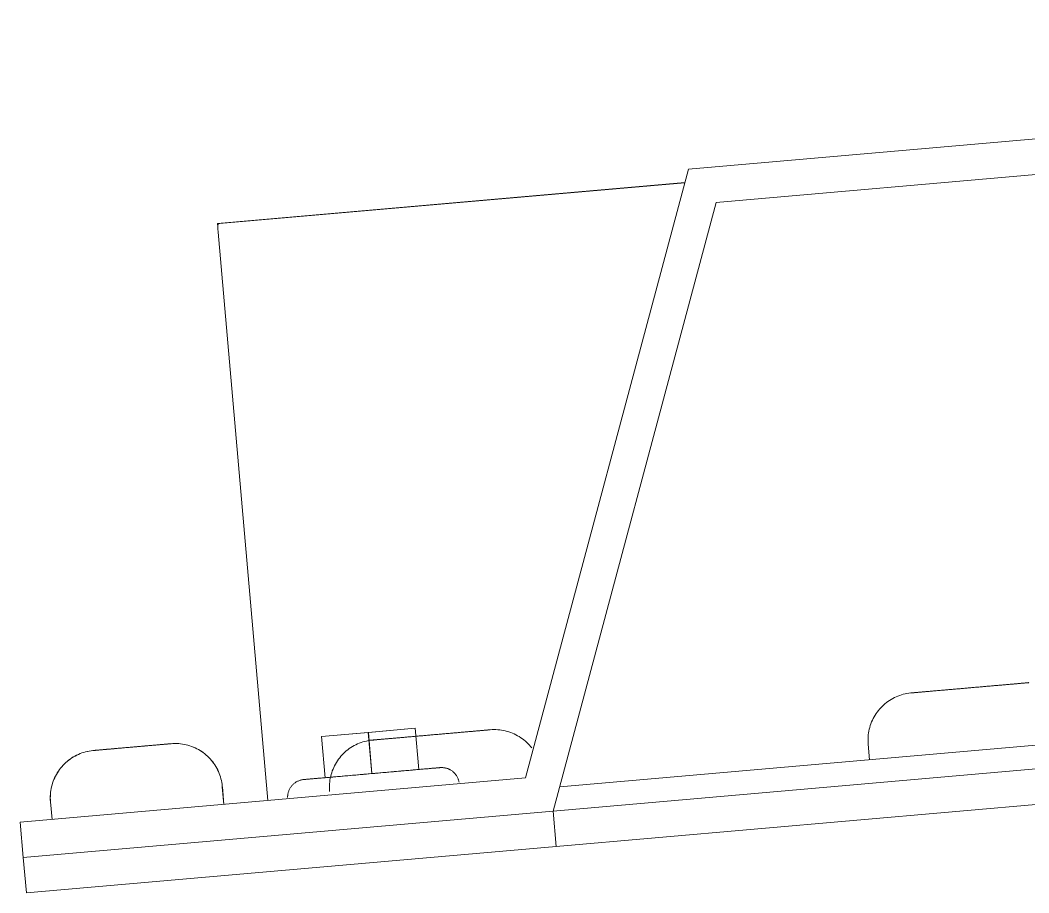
# Model space of a CAD drawing. Header units: millimetres. Extents: x 4237772 to 4686020, y -673 to 29459.
# Drawn here: x 4631073.9 to 4631159.2, y 16848.9 to 16922.7 of the extents above; entities that cross this region are included whole.
import ezdxf

# ---------------------------------------------------------------- set-up
doc = ezdxf.new("R2010")
doc.units = ezdxf.units.MM
doc.layers.add('Q-SPCQ', color=91, linetype='Continuous', lineweight=5)

# ---------------------------------------------------------------- blocks, each defined once
blk = doc.blocks.new('Static Line_Sayfa_Metal Deck_Pan Mount - Up to 15 _ pitch - Max 2 Users-1845874-SECTION - GRID A9-A10')
at = {"layer": 'Q-SPCQ'}
for p, q in [((4548686.035, 16922.671), (4548541.845, 16910.056)), ((4548544.199, 16907.25), (4548684.204, 16919.499)), ((4548541.845, 16910.056), (4548528.05, 16858.57)), ((4548541.545, 16908.934), (4548502.005, 16905.475)), ((4548541.544, 16908.93), (4548502.047, 16905.475)), ((4548541.543, 16908.927), (4548502.088, 16905.475)), ((4548541.542, 16908.923), (4548502.129, 16905.475)), ((4548541.541, 16908.919), (4548502.17, 16905.475)), ((4548530.404, 16855.764), (4548544.199, 16907.25)), ((4548506.276, 16856.665), (4548502.071, 16904.727)), ((4548695.64, 16872.225), (4548530.954, 16857.816)), ((4548705.776, 16871.104), (4548530.407, 16855.761)), ((4548695.814, 16870.232), (4548530.407, 16855.761)), ((4548706.038, 16868.115), (4548530.668, 16852.772)), ((4548514.764, 16862.427), (4548510.8, 16862.08)), ((4548510.8, 16862.08), (4548514.764, 16862.427)), ((4548514.766, 16862.427), (4548510.801, 16862.08)), ((4548510.801, 16862.08), (4548514.765, 16862.427)), ((4548514.767, 16862.427), (4548510.803, 16862.08)), ((4548510.803, 16862.08), (4548514.767, 16862.427)), ((4548514.764, 16862.427), (4548518.728, 16862.773)), ((4548518.728, 16862.773), (4548514.764, 16862.427)), ((4548515.069, 16858.94), (4548514.764, 16862.427)), ((4548514.764, 16862.427), (4548515.069, 16858.94)), ((4548514.765, 16862.427), (4548518.73, 16862.773)), ((4548514.765, 16862.427), (4548515.071, 16858.94)), ((4548518.73, 16862.773), (4548514.766, 16862.427)), ((4548515.071, 16858.94), (4548514.766, 16862.427)), ((4548514.767, 16862.427), (4548518.731, 16862.773)), ((4548518.732, 16862.773), (4548514.767, 16862.427)), ((4548515.072, 16858.94), (4548514.767, 16862.427)), ((4548514.767, 16862.427), (4548515.072, 16858.94)), ((4548518.728, 16862.773), (4548519.033, 16859.287)), ((4548518.728, 16862.773), (4548519.033, 16859.287)), ((4548518.73, 16862.773), (4548519.035, 16859.287)), ((4548518.73, 16862.773), (4548519.035, 16859.287)), ((4548519.037, 16859.287), (4548518.731, 16862.773)), ((4548519.037, 16859.287), (4548518.732, 16862.773)), ((4548510.8, 16862.08), (4548511.105, 16858.593)), ((4548510.8, 16862.08), (4548511.105, 16858.593)), ((4548510.801, 16862.08), (4548511.106, 16858.593)), ((4548510.801, 16862.08), (4548511.106, 16858.593)), ((4548511.108, 16858.593), (4548510.803, 16862.08)), ((4548511.108, 16858.593), (4548510.803, 16862.08)), ((4548557.054, 16861.421), (4548557.169, 16860.11)), ((4548515.069, 16858.94), (4548511.105, 16858.593)), ((4548511.105, 16858.593), (4548515.069, 16858.94)), ((4548515.071, 16858.94), (4548511.106, 16858.593)), ((4548511.106, 16858.593), (4548515.071, 16858.94)), ((4548515.072, 16858.94), (4548511.108, 16858.593)), ((4548511.108, 16858.593), (4548515.072, 16858.94)), ((4548515.069, 16858.94), (4548519.033, 16859.287)), ((4548519.033, 16859.287), (4548515.069, 16858.94)), ((4548515.071, 16858.94), (4548519.035, 16859.287)), ((4548519.035, 16859.287), (4548515.071, 16858.94)), ((4548515.072, 16858.94), (4548519.037, 16859.287)), ((4548519.037, 16859.287), (4548515.072, 16858.94)), ((4548528.05, 16858.57), (4548485.314, 16854.831)), ((4548502.546, 16856.339), (4548502.415, 16857.833)), ((4548502.548, 16856.339), (4548502.417, 16857.833)), ((4548502.549, 16856.339), (4548502.419, 16857.833)), ((4548487.875, 16856.561), (4548488.006, 16855.066)), ((4548487.876, 16856.561), (4548488.007, 16855.066)), ((4548487.878, 16856.561), (4548488.009, 16855.066)), ((4548485.575, 16851.842), (4548530.404, 16855.764)), ((4548485.575, 16851.842), (4548530.404, 16855.764)), ((4548530.404, 16855.764), (4548530.665, 16852.776)), ((4548485.314, 16854.831), (4548485.575, 16851.842)), ((4548530.665, 16852.776), (4548485.836, 16848.854)), ((4548485.575, 16851.842), (4548485.836, 16848.854))]:
    blk.add_line(p, q, dxfattribs=at)
at = {"layer": 'Q-SPCQ', "flags": 128}
for points in [[(4548570.64, 16866.632), (4548570.628, 16866.631), (4548570.609, 16866.629), (4548570.581, 16866.627), (4548570.545, 16866.624), (4548570.502, 16866.62), (4548570.451, 16866.615), (4548570.392, 16866.61), (4548570.326, 16866.604), (4548570.252, 16866.598), (4548570.171, 16866.591), (4548570.082, 16866.583), (4548569.987, 16866.575), (4548569.885, 16866.566), (4548569.776, 16866.556), (4548569.66, 16866.546), (4548569.538, 16866.535), (4548569.41, 16866.524), (4548569.276, 16866.513), (4548569.136, 16866.5), (4548568.99, 16866.488), (4548568.84, 16866.474), (4548568.684, 16866.461), (4548568.523, 16866.447), (4548568.358, 16866.432), (4548568.188, 16866.417), (4548568.015, 16866.402), (4548567.838, 16866.387), (4548567.657, 16866.371), (4548567.473, 16866.355), (4548567.286, 16866.338), (4548567.097, 16866.322), (4548566.905, 16866.305), (4548566.711, 16866.288), (4548566.516, 16866.271), (4548566.319, 16866.254), (4548566.122, 16866.237), (4548565.923, 16866.219), (4548565.724, 16866.202), (4548565.525, 16866.184), (4548565.327, 16866.167), (4548565.129, 16866.15), (4548564.931, 16866.132), (4548564.735, 16866.115), (4548564.541, 16866.098), (4548564.348, 16866.081), (4548564.157, 16866.065), (4548563.969, 16866.048), (4548563.783, 16866.032), (4548563.601, 16866.016), (4548563.422, 16866), (4548563.246, 16865.985), (4548563.074, 16865.97), (4548562.907, 16865.955), (4548562.744, 16865.941), (4548562.585, 16865.927), (4548562.432, 16865.914), (4548562.283, 16865.901), (4548562.14, 16865.888), (4548562.003, 16865.876), (4548561.872, 16865.865), (4548561.746, 16865.854), (4548561.627, 16865.843), (4548561.515, 16865.834), (4548561.409, 16865.824), (4548561.31, 16865.816), (4548561.218, 16865.808), (4548561.133, 16865.8), (4548561.055, 16865.793), (4548560.984, 16865.787), (4548560.922, 16865.782), (4548560.866, 16865.777), (4548560.819, 16865.773), (4548560.779, 16865.769), (4548560.747, 16865.766), (4548560.723, 16865.764), (4548560.706, 16865.763), (4548560.698, 16865.762)], [(4548560.701, 16865.762), (4548560.713, 16865.763), (4548560.733, 16865.765), (4548560.761, 16865.768), (4548560.796, 16865.771), (4548560.84, 16865.774), (4548560.891, 16865.779), (4548560.95, 16865.784), (4548561.016, 16865.79), (4548561.09, 16865.796), (4548561.171, 16865.803), (4548561.259, 16865.811), (4548561.354, 16865.82), (4548561.457, 16865.828), (4548561.566, 16865.838), (4548561.681, 16865.848), (4548561.803, 16865.859), (4548561.931, 16865.87), (4548562.066, 16865.882), (4548562.206, 16865.894), (4548562.351, 16865.907), (4548562.502, 16865.92), (4548562.658, 16865.934), (4548562.818, 16865.948), (4548562.983, 16865.962), (4548563.153, 16865.977), (4548563.326, 16865.992), (4548563.504, 16866.008), (4548563.685, 16866.023), (4548563.868, 16866.039), (4548564.055, 16866.056), (4548564.245, 16866.072), (4548564.436, 16866.089), (4548564.63, 16866.106), (4548564.825, 16866.123), (4548565.022, 16866.14), (4548565.22, 16866.158), (4548565.418, 16866.175), (4548565.617, 16866.192), (4548565.816, 16866.21), (4548566.015, 16866.227), (4548566.213, 16866.245), (4548566.41, 16866.262), (4548566.606, 16866.279), (4548566.801, 16866.296), (4548566.994, 16866.313), (4548567.184, 16866.33), (4548567.372, 16866.346), (4548567.558, 16866.362), (4548567.74, 16866.378), (4548567.92, 16866.394), (4548568.095, 16866.409), (4548568.267, 16866.424), (4548568.435, 16866.439), (4548568.598, 16866.453), (4548568.756, 16866.467), (4548568.91, 16866.481), (4548569.058, 16866.493), (4548569.201, 16866.506), (4548569.338, 16866.518), (4548569.47, 16866.529), (4548569.595, 16866.54), (4548569.714, 16866.551), (4548569.827, 16866.561), (4548569.933, 16866.57), (4548570.032, 16866.579), (4548570.124, 16866.587), (4548570.209, 16866.594), (4548570.287, 16866.601), (4548570.357, 16866.607), (4548570.42, 16866.613), (4548570.475, 16866.617), (4548570.523, 16866.622), (4548570.563, 16866.625), (4548570.595, 16866.628), (4548570.619, 16866.63), (4548570.635, 16866.631), (4548570.643, 16866.632)], [(4548557.054, 16861.421), (4548557.043, 16861.581), (4548557.039, 16861.741), (4548557.041, 16861.901), (4548557.05, 16862.061), (4548557.064, 16862.221), (4548557.086, 16862.38), (4548557.113, 16862.537), (4548557.147, 16862.694), (4548557.187, 16862.849), (4548557.233, 16863.003), (4548557.286, 16863.154), (4548557.344, 16863.304), (4548557.408, 16863.45), (4548557.478, 16863.595), (4548557.554, 16863.736), (4548557.636, 16863.874), (4548557.723, 16864.009), (4548557.815, 16864.14), (4548557.912, 16864.267), (4548558.014, 16864.39), (4548558.122, 16864.509), (4548558.234, 16864.624), (4548558.35, 16864.734), (4548558.471, 16864.84), (4548558.595, 16864.94), (4548558.724, 16865.036), (4548558.857, 16865.126), (4548558.993, 16865.211), (4548559.132, 16865.29), (4548559.274, 16865.364), (4548559.419, 16865.432), (4548559.567, 16865.494), (4548559.717, 16865.55), (4548559.869, 16865.601), (4548560.024, 16865.645), (4548560.179, 16865.682), (4548560.336, 16865.714), (4548560.495, 16865.739), (4548560.654, 16865.758), (4548560.697, 16865.762)], [(4548525.075, 16862.645), (4548525.063, 16862.644), (4548525.043, 16862.643), (4548525.016, 16862.64), (4548524.98, 16862.637), (4548524.936, 16862.633), (4548524.885, 16862.629), (4548524.827, 16862.624), (4548524.76, 16862.618), (4548524.686, 16862.611), (4548524.605, 16862.604), (4548524.517, 16862.597), (4548524.422, 16862.588), (4548524.319, 16862.579), (4548524.21, 16862.57), (4548524.095, 16862.56), (4548523.973, 16862.549), (4548523.845, 16862.538), (4548523.71, 16862.526), (4548523.571, 16862.514), (4548523.425, 16862.501), (4548523.274, 16862.488), (4548523.118, 16862.474), (4548522.958, 16862.46), (4548522.793, 16862.446), (4548522.623, 16862.431), (4548522.45, 16862.416), (4548522.272, 16862.4), (4548522.092, 16862.384), (4548521.908, 16862.368), (4548521.721, 16862.352), (4548521.531, 16862.335), (4548521.34, 16862.319), (4548521.146, 16862.302), (4548520.951, 16862.285), (4548520.754, 16862.267), (4548520.556, 16862.25), (4548520.358, 16862.233), (4548520.159, 16862.215), (4548519.96, 16862.198), (4548519.761, 16862.181), (4548519.563, 16862.163), (4548519.366, 16862.146), (4548519.17, 16862.129), (4548518.975, 16862.112), (4548518.783, 16862.095), (4548518.592, 16862.078), (4548518.404, 16862.062), (4548518.218, 16862.046), (4548518.036, 16862.03), (4548517.856, 16862.014), (4548517.681, 16861.999), (4548517.509, 16861.984), (4548517.341, 16861.969), (4548517.178, 16861.955), (4548517.02, 16861.941), (4548516.866, 16861.927), (4548516.718, 16861.914), (4548516.575, 16861.902), (4548516.438, 16861.89), (4548516.306, 16861.878), (4548516.181, 16861.867), (4548516.062, 16861.857), (4548515.949, 16861.847), (4548515.843, 16861.838), (4548515.744, 16861.829), (4548515.652, 16861.821), (4548515.567, 16861.814), (4548515.489, 16861.807), (4548515.419, 16861.801), (4548515.356, 16861.795), (4548515.301, 16861.79), (4548515.253, 16861.786), (4548515.213, 16861.783), (4548515.181, 16861.78), (4548515.157, 16861.778), (4548515.141, 16861.776), (4548515.133, 16861.776)], [(4548515.136, 16861.776), (4548515.148, 16861.777), (4548515.167, 16861.779), (4548515.195, 16861.781), (4548515.231, 16861.784), (4548515.274, 16861.788), (4548515.325, 16861.792), (4548515.384, 16861.798), (4548515.451, 16861.803), (4548515.524, 16861.81), (4548515.605, 16861.817), (4548515.694, 16861.825), (4548515.789, 16861.833), (4548515.891, 16861.842), (4548516, 16861.852), (4548516.116, 16861.862), (4548516.238, 16861.872), (4548516.366, 16861.884), (4548516.5, 16861.895), (4548516.64, 16861.908), (4548516.786, 16861.92), (4548516.936, 16861.933), (4548517.092, 16861.947), (4548517.253, 16861.961), (4548517.418, 16861.976), (4548517.588, 16861.99), (4548517.761, 16862.006), (4548517.938, 16862.021), (4548518.119, 16862.037), (4548518.303, 16862.053), (4548518.49, 16862.069), (4548518.679, 16862.086), (4548518.871, 16862.103), (4548519.065, 16862.12), (4548519.26, 16862.137), (4548519.457, 16862.154), (4548519.654, 16862.171), (4548519.853, 16862.189), (4548520.052, 16862.206), (4548520.251, 16862.223), (4548520.449, 16862.241), (4548520.647, 16862.258), (4548520.845, 16862.275), (4548521.041, 16862.293), (4548521.235, 16862.31), (4548521.428, 16862.326), (4548521.619, 16862.343), (4548521.807, 16862.36), (4548521.993, 16862.376), (4548522.175, 16862.392), (4548522.354, 16862.407), (4548522.53, 16862.423), (4548522.702, 16862.438), (4548522.869, 16862.452), (4548523.032, 16862.467), (4548523.191, 16862.481), (4548523.344, 16862.494), (4548523.493, 16862.507), (4548523.636, 16862.52), (4548523.773, 16862.532), (4548523.904, 16862.543), (4548524.03, 16862.554), (4548524.149, 16862.564), (4548524.261, 16862.574), (4548524.367, 16862.584), (4548524.466, 16862.592), (4548524.559, 16862.6), (4548524.644, 16862.608), (4548524.721, 16862.615), (4548524.792, 16862.621), (4548524.855, 16862.626), (4548524.91, 16862.631), (4548524.957, 16862.635), (4548524.997, 16862.639), (4548525.029, 16862.641), (4548525.053, 16862.644), (4548525.07, 16862.645), (4548525.078, 16862.646)], [(4548525.079, 16862.646), (4548525.239, 16862.657), (4548525.399, 16862.661), (4548525.559, 16862.659), (4548525.72, 16862.65), (4548525.879, 16862.636), (4548526.038, 16862.614), (4548526.196, 16862.587), (4548526.353, 16862.553), (4548526.508, 16862.513), (4548526.661, 16862.467), (4548526.813, 16862.414), (4548526.962, 16862.356), (4548527.109, 16862.292), (4548527.253, 16862.222), (4548527.394, 16862.146), (4548527.532, 16862.064), (4548527.667, 16861.977), (4548527.798, 16861.885), (4548527.925, 16861.788), (4548528.049, 16861.686), (4548528.168, 16861.578), (4548528.283, 16861.466), (4548528.393, 16861.35), (4548528.498, 16861.229), (4548528.599, 16861.105)], [(4548498.079, 16861.469), (4548498.071, 16861.468), (4548498.058, 16861.467), (4548498.04, 16861.465), (4548498.016, 16861.463), (4548497.988, 16861.461), (4548497.954, 16861.458), (4548497.915, 16861.454), (4548497.871, 16861.451), (4548497.823, 16861.446), (4548497.769, 16861.442), (4548497.711, 16861.437), (4548497.648, 16861.431), (4548497.58, 16861.425), (4548497.508, 16861.419), (4548497.432, 16861.412), (4548497.351, 16861.405), (4548497.266, 16861.398), (4548497.178, 16861.39), (4548497.085, 16861.382), (4548496.989, 16861.373), (4548496.89, 16861.365), (4548496.787, 16861.356), (4548496.681, 16861.346), (4548496.572, 16861.337), (4548496.46, 16861.327), (4548496.345, 16861.317), (4548496.228, 16861.307), (4548496.108, 16861.296), (4548495.987, 16861.286), (4548495.864, 16861.275), (4548495.738, 16861.264), (4548495.612, 16861.253), (4548495.484, 16861.242), (4548495.355, 16861.23), (4548495.225, 16861.219), (4548495.094, 16861.208), (4548494.963, 16861.196), (4548494.832, 16861.185), (4548494.796, 16861.182)], [(4548494.796, 16861.182), (4548494.928, 16861.193), (4548495.059, 16861.205), (4548495.19, 16861.216), (4548495.32, 16861.227), (4548495.449, 16861.239), (4548495.577, 16861.25), (4548495.704, 16861.261), (4548495.83, 16861.272), (4548495.954, 16861.283), (4548496.076, 16861.294), (4548496.196, 16861.304), (4548496.314, 16861.314), (4548496.429, 16861.324), (4548496.542, 16861.334), (4548496.652, 16861.344), (4548496.759, 16861.353), (4548496.862, 16861.362), (4548496.963, 16861.371), (4548497.06, 16861.38), (4548497.153, 16861.388), (4548497.243, 16861.396), (4548497.329, 16861.403), (4548497.41, 16861.41), (4548497.488, 16861.417), (4548497.561, 16861.423), (4548497.63, 16861.429), (4548497.694, 16861.435), (4548497.754, 16861.44), (4548497.809, 16861.445), (4548497.859, 16861.45), (4548497.904, 16861.453), (4548497.944, 16861.457), (4548497.979, 16861.46), (4548498.009, 16861.463), (4548498.034, 16861.465), (4548498.054, 16861.467), (4548498.068, 16861.468), (4548498.078, 16861.469)], [(4548498.081, 16861.469), (4548498.073, 16861.468), (4548498.06, 16861.467), (4548498.042, 16861.465), (4548498.018, 16861.463), (4548497.989, 16861.461), (4548497.956, 16861.458), (4548497.917, 16861.454), (4548497.873, 16861.451), (4548497.824, 16861.446), (4548497.771, 16861.442), (4548497.712, 16861.437), (4548497.649, 16861.431), (4548497.582, 16861.425), (4548497.51, 16861.419), (4548497.433, 16861.412), (4548497.353, 16861.405), (4548497.268, 16861.398), (4548497.179, 16861.39), (4548497.087, 16861.382), (4548496.991, 16861.373), (4548496.891, 16861.365), (4548496.788, 16861.356), (4548496.682, 16861.346), (4548496.573, 16861.337), (4548496.461, 16861.327), (4548496.347, 16861.317), (4548496.229, 16861.307), (4548496.11, 16861.296), (4548495.989, 16861.286), (4548495.865, 16861.275), (4548495.74, 16861.264), (4548495.613, 16861.253), (4548495.486, 16861.242), (4548495.356, 16861.23), (4548495.227, 16861.219), (4548495.096, 16861.208), (4548494.965, 16861.196), (4548494.834, 16861.185), (4548494.798, 16861.182)], [(4548494.798, 16861.182), (4548494.929, 16861.193), (4548495.061, 16861.205), (4548495.191, 16861.216), (4548495.322, 16861.227), (4548495.451, 16861.239), (4548495.579, 16861.25), (4548495.706, 16861.261), (4548495.832, 16861.272), (4548495.955, 16861.283), (4548496.077, 16861.294), (4548496.197, 16861.304), (4548496.315, 16861.314), (4548496.431, 16861.324), (4548496.543, 16861.334), (4548496.653, 16861.344), (4548496.76, 16861.353), (4548496.864, 16861.362), (4548496.964, 16861.371), (4548497.061, 16861.38), (4548497.155, 16861.388), (4548497.245, 16861.396), (4548497.33, 16861.403), (4548497.412, 16861.41), (4548497.489, 16861.417), (4548497.563, 16861.423), (4548497.631, 16861.429), (4548497.696, 16861.435), (4548497.755, 16861.44), (4548497.81, 16861.445), (4548497.86, 16861.45), (4548497.905, 16861.453), (4548497.946, 16861.457), (4548497.981, 16861.46), (4548498.011, 16861.463), (4548498.036, 16861.465), (4548498.055, 16861.467), (4548498.07, 16861.468), (4548498.079, 16861.469)], [(4548498.083, 16861.469), (4548498.075, 16861.468), (4548498.062, 16861.467), (4548498.043, 16861.465), (4548498.02, 16861.463), (4548497.991, 16861.461), (4548497.957, 16861.458), (4548497.918, 16861.454), (4548497.875, 16861.451), (4548497.826, 16861.446), (4548497.772, 16861.442), (4548497.714, 16861.437), (4548497.651, 16861.431), (4548497.583, 16861.425), (4548497.511, 16861.419), (4548497.435, 16861.412), (4548497.354, 16861.405), (4548497.27, 16861.398), (4548497.181, 16861.39), (4548497.089, 16861.382), (4548496.993, 16861.373), (4548496.893, 16861.365), (4548496.79, 16861.356), (4548496.684, 16861.346), (4548496.575, 16861.337), (4548496.463, 16861.327), (4548496.348, 16861.317), (4548496.231, 16861.307), (4548496.112, 16861.296), (4548495.99, 16861.286), (4548495.867, 16861.275), (4548495.742, 16861.264), (4548495.615, 16861.253), (4548495.487, 16861.242), (4548495.358, 16861.23), (4548495.228, 16861.219), (4548495.098, 16861.208), (4548494.967, 16861.196), (4548494.835, 16861.185), (4548494.8, 16861.182)], [(4548494.8, 16861.182), (4548494.931, 16861.193), (4548495.062, 16861.205), (4548495.193, 16861.216), (4548495.323, 16861.227), (4548495.452, 16861.239), (4548495.581, 16861.25), (4548495.708, 16861.261), (4548495.833, 16861.272), (4548495.957, 16861.283), (4548496.079, 16861.294), (4548496.199, 16861.304), (4548496.317, 16861.314), (4548496.432, 16861.324), (4548496.545, 16861.334), (4548496.655, 16861.344), (4548496.762, 16861.353), (4548496.866, 16861.362), (4548496.966, 16861.371), (4548497.063, 16861.38), (4548497.157, 16861.388), (4548497.246, 16861.396), (4548497.332, 16861.403), (4548497.414, 16861.41), (4548497.491, 16861.417), (4548497.564, 16861.423), (4548497.633, 16861.429), (4548497.697, 16861.435), (4548497.757, 16861.44), (4548497.812, 16861.445), (4548497.862, 16861.45), (4548497.907, 16861.453), (4548497.947, 16861.457), (4548497.982, 16861.46), (4548498.012, 16861.463), (4548498.037, 16861.465), (4548498.057, 16861.467), (4548498.072, 16861.468), (4548498.081, 16861.469)], [(4548498.082, 16861.469), (4548498.242, 16861.48), (4548498.401, 16861.484), (4548498.561, 16861.482), (4548498.721, 16861.474), (4548498.88, 16861.459), (4548499.039, 16861.438), (4548499.197, 16861.41), (4548499.353, 16861.376), (4548499.508, 16861.336), (4548499.661, 16861.29), (4548499.812, 16861.238), (4548499.961, 16861.18), (4548500.108, 16861.116), (4548500.252, 16861.046), (4548500.393, 16860.97), (4548500.531, 16860.889), (4548500.665, 16860.802), (4548500.796, 16860.71), (4548500.923, 16860.613), (4548501.046, 16860.511), (4548501.165, 16860.404), (4548501.28, 16860.292), (4548501.39, 16860.176), (4548501.495, 16860.055), (4548501.595, 16859.931), (4548501.691, 16859.802), (4548501.781, 16859.67), (4548501.865, 16859.534), (4548501.945, 16859.395), (4548502.018, 16859.253), (4548502.086, 16859.108), (4548502.148, 16858.961), (4548502.204, 16858.811), (4548502.254, 16858.659), (4548502.298, 16858.505), (4548502.336, 16858.35), (4548502.367, 16858.193), (4548502.392, 16858.035), (4548502.411, 16857.876), (4548502.415, 16857.833)], [(4548498.084, 16861.469), (4548498.243, 16861.48), (4548498.403, 16861.484), (4548498.563, 16861.482), (4548498.723, 16861.474), (4548498.882, 16861.459), (4548499.041, 16861.438), (4548499.198, 16861.41), (4548499.355, 16861.376), (4548499.51, 16861.336), (4548499.663, 16861.29), (4548499.814, 16861.238), (4548499.963, 16861.18), (4548500.11, 16861.116), (4548500.253, 16861.046), (4548500.394, 16860.97), (4548500.532, 16860.889), (4548500.667, 16860.802), (4548500.798, 16860.71), (4548500.925, 16860.613), (4548501.048, 16860.511), (4548501.167, 16860.404), (4548501.281, 16860.292), (4548501.391, 16860.176), (4548501.496, 16860.055), (4548501.597, 16859.931), (4548501.692, 16859.802), (4548501.782, 16859.67), (4548501.867, 16859.534), (4548501.946, 16859.395), (4548502.02, 16859.253), (4548502.088, 16859.108), (4548502.15, 16858.961), (4548502.206, 16858.811), (4548502.256, 16858.659), (4548502.3, 16858.505), (4548502.337, 16858.35), (4548502.369, 16858.193), (4548502.394, 16858.035), (4548502.413, 16857.876), (4548502.417, 16857.833)], [(4548498.085, 16861.469), (4548498.245, 16861.48), (4548498.405, 16861.484), (4548498.565, 16861.482), (4548498.724, 16861.474), (4548498.884, 16861.459), (4548499.042, 16861.438), (4548499.2, 16861.41), (4548499.356, 16861.376), (4548499.511, 16861.336), (4548499.664, 16861.29), (4548499.816, 16861.238), (4548499.965, 16861.18), (4548500.111, 16861.116), (4548500.255, 16861.046), (4548500.396, 16860.97), (4548500.534, 16860.889), (4548500.668, 16860.802), (4548500.799, 16860.71), (4548500.926, 16860.613), (4548501.049, 16860.511), (4548501.168, 16860.404), (4548501.283, 16860.292), (4548501.393, 16860.176), (4548501.498, 16860.055), (4548501.598, 16859.931), (4548501.694, 16859.802), (4548501.784, 16859.67), (4548501.869, 16859.534), (4548501.948, 16859.395), (4548502.021, 16859.253), (4548502.089, 16859.108), (4548502.151, 16858.961), (4548502.207, 16858.811), (4548502.257, 16858.659), (4548502.301, 16858.505), (4548502.339, 16858.35), (4548502.371, 16858.193), (4548502.396, 16858.035), (4548502.415, 16857.876), (4548502.419, 16857.833)], [(4548511.489, 16857.434), (4548511.478, 16857.594), (4548511.474, 16857.754), (4548511.476, 16857.915), (4548511.484, 16858.075), (4548511.499, 16858.234), (4548511.52, 16858.393), (4548511.548, 16858.551), (4548511.582, 16858.708), (4548511.622, 16858.863), (4548511.668, 16859.016), (4548511.72, 16859.168), (4548511.779, 16859.317), (4548511.843, 16859.464), (4548511.913, 16859.608), (4548511.989, 16859.749), (4548512.07, 16859.887), (4548512.157, 16860.022), (4548512.249, 16860.153), (4548512.347, 16860.281), (4548512.449, 16860.404), (4548512.556, 16860.523), (4548512.668, 16860.638), (4548512.785, 16860.748), (4548512.905, 16860.853), (4548513.03, 16860.954), (4548513.159, 16861.049), (4548513.291, 16861.14), (4548513.427, 16861.225), (4548513.567, 16861.304), (4548513.709, 16861.378), (4548513.854, 16861.446), (4548514.002, 16861.508), (4548514.152, 16861.564), (4548514.304, 16861.614), (4548514.458, 16861.658), (4548514.614, 16861.696), (4548514.771, 16861.727), (4548514.929, 16861.753), (4548515.089, 16861.772), (4548515.132, 16861.776)], [(4548487.875, 16856.561), (4548487.864, 16856.72), (4548487.86, 16856.88), (4548487.862, 16857.04), (4548487.87, 16857.2), (4548487.885, 16857.359), (4548487.906, 16857.518), (4548487.934, 16857.676), (4548487.967, 16857.832), (4548488.007, 16857.987), (4548488.054, 16858.14), (4548488.106, 16858.291), (4548488.164, 16858.44), (4548488.228, 16858.587), (4548488.298, 16858.731), (4548488.374, 16858.872), (4548488.455, 16859.009), (4548488.542, 16859.144), (4548488.634, 16859.275), (4548488.731, 16859.402), (4548488.833, 16859.525), (4548488.94, 16859.644), (4548489.052, 16859.758), (4548489.168, 16859.868), (4548489.289, 16859.974), (4548489.413, 16860.074), (4548489.542, 16860.169), (4548489.674, 16860.259), (4548489.81, 16860.344), (4548489.949, 16860.423), (4548490.091, 16860.497), (4548490.236, 16860.565), (4548490.383, 16860.627), (4548490.533, 16860.683), (4548490.685, 16860.733), (4548490.839, 16860.777), (4548490.994, 16860.815), (4548491.151, 16860.846), (4548491.309, 16860.871), (4548491.468, 16860.89), (4548491.511, 16860.894)], [(4548487.876, 16856.561), (4548487.866, 16856.72), (4548487.861, 16856.88), (4548487.863, 16857.04), (4548487.872, 16857.2), (4548487.887, 16857.359), (4548487.908, 16857.518), (4548487.935, 16857.676), (4548487.969, 16857.832), (4548488.009, 16857.987), (4548488.055, 16858.14), (4548488.107, 16858.291), (4548488.166, 16858.44), (4548488.23, 16858.587), (4548488.3, 16858.731), (4548488.376, 16858.872), (4548488.457, 16859.009), (4548488.544, 16859.144), (4548488.636, 16859.275), (4548488.733, 16859.402), (4548488.835, 16859.525), (4548488.942, 16859.644), (4548489.054, 16859.758), (4548489.17, 16859.868), (4548489.29, 16859.974), (4548489.415, 16860.074), (4548489.543, 16860.169), (4548489.676, 16860.259), (4548489.811, 16860.344), (4548489.95, 16860.423), (4548490.092, 16860.497), (4548490.237, 16860.565), (4548490.385, 16860.627), (4548490.535, 16860.683), (4548490.687, 16860.733), (4548490.84, 16860.777), (4548490.996, 16860.815), (4548491.153, 16860.846), (4548491.311, 16860.871), (4548491.47, 16860.89), (4548491.513, 16860.894)], [(4548487.878, 16856.561), (4548487.867, 16856.72), (4548487.863, 16856.88), (4548487.865, 16857.04), (4548487.873, 16857.2), (4548487.888, 16857.359), (4548487.909, 16857.518), (4548487.937, 16857.676), (4548487.971, 16857.832), (4548488.011, 16857.987), (4548488.057, 16858.14), (4548488.109, 16858.291), (4548488.167, 16858.44), (4548488.232, 16858.587), (4548488.302, 16858.731), (4548488.377, 16858.872), (4548488.458, 16859.009), (4548488.545, 16859.144), (4548488.637, 16859.275), (4548488.734, 16859.402), (4548488.837, 16859.525), (4548488.944, 16859.644), (4548489.055, 16859.758), (4548489.171, 16859.868), (4548489.292, 16859.974), (4548489.417, 16860.074), (4548489.545, 16860.169), (4548489.677, 16860.259), (4548489.813, 16860.344), (4548489.952, 16860.423), (4548490.094, 16860.497), (4548490.239, 16860.565), (4548490.386, 16860.627), (4548490.536, 16860.683), (4548490.688, 16860.733), (4548490.842, 16860.777), (4548490.997, 16860.815), (4548491.154, 16860.846), (4548491.312, 16860.871), (4548491.471, 16860.89), (4548491.514, 16860.894)], [(4548491.514, 16860.894), (4548491.521, 16860.895), (4548491.535, 16860.896), (4548491.553, 16860.898), (4548491.576, 16860.9), (4548491.605, 16860.902), (4548491.639, 16860.905), (4548491.678, 16860.909), (4548491.722, 16860.913), (4548491.77, 16860.917), (4548491.824, 16860.922), (4548491.882, 16860.927), (4548491.945, 16860.932), (4548492.013, 16860.938), (4548492.085, 16860.944), (4548492.161, 16860.951), (4548492.242, 16860.958), (4548492.326, 16860.966), (4548492.415, 16860.973), (4548492.507, 16860.981), (4548492.603, 16860.99), (4548492.703, 16860.998), (4548492.806, 16861.007), (4548492.912, 16861.017), (4548493.021, 16861.026), (4548493.133, 16861.036), (4548493.248, 16861.046), (4548493.365, 16861.056), (4548493.484, 16861.067), (4548493.606, 16861.077), (4548493.729, 16861.088), (4548493.854, 16861.099), (4548493.981, 16861.11), (4548494.109, 16861.121), (4548494.238, 16861.133), (4548494.368, 16861.144), (4548494.499, 16861.156), (4548494.63, 16861.167), (4548494.761, 16861.178), (4548494.796, 16861.182)], [(4548491.515, 16860.894), (4548491.523, 16860.895), (4548491.536, 16860.896), (4548491.555, 16860.898), (4548491.578, 16860.9), (4548491.607, 16860.902), (4548491.641, 16860.905), (4548491.679, 16860.909), (4548491.723, 16860.913), (4548491.772, 16860.917), (4548491.826, 16860.922), (4548491.884, 16860.927), (4548491.947, 16860.932), (4548492.014, 16860.938), (4548492.086, 16860.944), (4548492.163, 16860.951), (4548492.243, 16860.958), (4548492.328, 16860.966), (4548492.417, 16860.973), (4548492.509, 16860.981), (4548492.605, 16860.99), (4548492.705, 16860.998), (4548492.808, 16861.007), (4548492.914, 16861.017), (4548493.023, 16861.026), (4548493.135, 16861.036), (4548493.25, 16861.046), (4548493.367, 16861.056), (4548493.486, 16861.067), (4548493.608, 16861.077), (4548493.731, 16861.088), (4548493.856, 16861.099), (4548493.983, 16861.11), (4548494.111, 16861.121), (4548494.24, 16861.133), (4548494.37, 16861.144), (4548494.5, 16861.156), (4548494.631, 16861.167), (4548494.763, 16861.178), (4548494.798, 16861.182)], [(4548494.796, 16861.182), (4548494.665, 16861.17), (4548494.534, 16861.159), (4548494.403, 16861.147), (4548494.273, 16861.136), (4548494.144, 16861.124), (4548494.015, 16861.113), (4548493.888, 16861.102), (4548493.763, 16861.091), (4548493.639, 16861.08), (4548493.517, 16861.07), (4548493.397, 16861.059), (4548493.279, 16861.049), (4548493.164, 16861.039), (4548493.051, 16861.029), (4548492.941, 16861.019), (4548492.834, 16861.01), (4548492.731, 16861.001), (4548492.63, 16860.992), (4548492.533, 16860.984), (4548492.44, 16860.975), (4548492.35, 16860.968), (4548492.264, 16860.96), (4548492.182, 16860.953), (4548492.105, 16860.946), (4548492.032, 16860.94), (4548491.963, 16860.934), (4548491.899, 16860.928), (4548491.839, 16860.923), (4548491.784, 16860.918), (4548491.734, 16860.914), (4548491.689, 16860.91), (4548491.649, 16860.906), (4548491.614, 16860.903), (4548491.584, 16860.901), (4548491.559, 16860.898), (4548491.539, 16860.897), (4548491.524, 16860.895), (4548491.515, 16860.895)], [(4548491.517, 16860.894), (4548491.525, 16860.895), (4548491.538, 16860.896), (4548491.556, 16860.898), (4548491.58, 16860.9), (4548491.608, 16860.902), (4548491.642, 16860.905), (4548491.681, 16860.909), (4548491.725, 16860.913), (4548491.774, 16860.917), (4548491.827, 16860.922), (4548491.886, 16860.927), (4548491.949, 16860.932), (4548492.016, 16860.938), (4548492.088, 16860.944), (4548492.164, 16860.951), (4548492.245, 16860.958), (4548492.33, 16860.966), (4548492.418, 16860.973), (4548492.511, 16860.981), (4548492.607, 16860.99), (4548492.706, 16860.998), (4548492.809, 16861.007), (4548492.915, 16861.017), (4548493.025, 16861.026), (4548493.137, 16861.036), (4548493.251, 16861.046), (4548493.368, 16861.056), (4548493.488, 16861.067), (4548493.609, 16861.077), (4548493.733, 16861.088), (4548493.858, 16861.099), (4548493.984, 16861.11), (4548494.112, 16861.121), (4548494.241, 16861.133), (4548494.371, 16861.144), (4548494.502, 16861.156), (4548494.633, 16861.167), (4548494.764, 16861.178), (4548494.8, 16861.182)], [(4548494.798, 16861.182), (4548494.667, 16861.17), (4548494.535, 16861.159), (4548494.405, 16861.147), (4548494.275, 16861.136), (4548494.145, 16861.124), (4548494.017, 16861.113), (4548493.89, 16861.102), (4548493.765, 16861.091), (4548493.641, 16861.08), (4548493.519, 16861.07), (4548493.399, 16861.059), (4548493.281, 16861.049), (4548493.166, 16861.039), (4548493.053, 16861.029), (4548492.943, 16861.019), (4548492.836, 16861.01), (4548492.732, 16861.001), (4548492.632, 16860.992), (4548492.535, 16860.984), (4548492.441, 16860.975), (4548492.352, 16860.968), (4548492.266, 16860.96), (4548492.184, 16860.953), (4548492.107, 16860.946), (4548492.033, 16860.94), (4548491.965, 16860.934), (4548491.9, 16860.928), (4548491.841, 16860.923), (4548491.786, 16860.918), (4548491.736, 16860.914), (4548491.691, 16860.91), (4548491.651, 16860.906), (4548491.615, 16860.903), (4548491.585, 16860.901), (4548491.56, 16860.898), (4548491.541, 16860.897), (4548491.526, 16860.895), (4548491.517, 16860.895)], [(4548494.8, 16861.182), (4548494.668, 16861.17), (4548494.537, 16861.159), (4548494.406, 16861.147), (4548494.276, 16861.136), (4548494.147, 16861.124), (4548494.019, 16861.113), (4548493.892, 16861.102), (4548493.766, 16861.091), (4548493.642, 16861.08), (4548493.52, 16861.07), (4548493.4, 16861.059), (4548493.283, 16861.049), (4548493.167, 16861.039), (4548493.054, 16861.029), (4548492.945, 16861.019), (4548492.838, 16861.01), (4548492.734, 16861.001), (4548492.633, 16860.992), (4548492.536, 16860.984), (4548492.443, 16860.975), (4548492.353, 16860.968), (4548492.267, 16860.96), (4548492.186, 16860.953), (4548492.108, 16860.946), (4548492.035, 16860.94), (4548491.966, 16860.934), (4548491.902, 16860.928), (4548491.842, 16860.923), (4548491.788, 16860.918), (4548491.738, 16860.914), (4548491.692, 16860.91), (4548491.652, 16860.906), (4548491.617, 16860.903), (4548491.587, 16860.901), (4548491.562, 16860.898), (4548491.542, 16860.897), (4548491.528, 16860.895), (4548491.518, 16860.895)], [(4548515.069, 16858.94), (4548514.838, 16858.92), (4548514.608, 16858.9), (4548514.379, 16858.88), (4548514.151, 16858.86), (4548513.924, 16858.84), (4548513.699, 16858.82), (4548513.476, 16858.801), (4548513.256, 16858.781), (4548513.039, 16858.762), (4548512.825, 16858.744), (4548512.614, 16858.725), (4548512.408, 16858.707), (4548512.206, 16858.689), (4548512.008, 16858.672), (4548511.815, 16858.655), (4548511.628, 16858.639), (4548511.445, 16858.623), (4548511.269, 16858.608), (4548511.099, 16858.593), (4548510.935, 16858.578), (4548510.778, 16858.565), (4548510.627, 16858.551), (4548510.484, 16858.539), (4548510.348, 16858.527), (4548510.22, 16858.516), (4548510.099, 16858.505), (4548509.987, 16858.495), (4548509.882, 16858.486), (4548509.786, 16858.478), (4548509.698, 16858.47), (4548509.619, 16858.463), (4548509.548, 16858.457), (4548509.487, 16858.452), (4548509.434, 16858.447), (4548509.39, 16858.443), (4548509.356, 16858.44), (4548509.33, 16858.438), (4548509.314, 16858.436), (4548509.307, 16858.436)], [(4548515.071, 16858.94), (4548514.84, 16858.92), (4548514.61, 16858.9), (4548514.381, 16858.88), (4548514.152, 16858.86), (4548513.926, 16858.84), (4548513.701, 16858.82), (4548513.478, 16858.801), (4548513.258, 16858.781), (4548513.041, 16858.762), (4548512.826, 16858.744), (4548512.616, 16858.725), (4548512.41, 16858.707), (4548512.207, 16858.689), (4548512.01, 16858.672), (4548511.817, 16858.655), (4548511.629, 16858.639), (4548511.447, 16858.623), (4548511.271, 16858.608), (4548511.101, 16858.593), (4548510.937, 16858.578), (4548510.779, 16858.565), (4548510.629, 16858.551), (4548510.486, 16858.539), (4548510.35, 16858.527), (4548510.222, 16858.516), (4548510.101, 16858.505), (4548509.988, 16858.495), (4548509.884, 16858.486), (4548509.787, 16858.478), (4548509.7, 16858.47), (4548509.62, 16858.463), (4548509.55, 16858.457), (4548509.488, 16858.452), (4548509.436, 16858.447), (4548509.392, 16858.443), (4548509.357, 16858.44), (4548509.332, 16858.438), (4548509.315, 16858.436), (4548509.308, 16858.436)], [(4548515.072, 16858.94), (4548514.842, 16858.92), (4548514.612, 16858.9), (4548514.382, 16858.88), (4548514.154, 16858.86), (4548513.927, 16858.84), (4548513.702, 16858.82), (4548513.48, 16858.801), (4548513.259, 16858.781), (4548513.042, 16858.762), (4548512.828, 16858.744), (4548512.618, 16858.725), (4548512.411, 16858.707), (4548512.209, 16858.689), (4548512.011, 16858.672), (4548511.818, 16858.655), (4548511.631, 16858.639), (4548511.449, 16858.623), (4548511.272, 16858.608), (4548511.102, 16858.593), (4548510.938, 16858.578), (4548510.781, 16858.565), (4548510.631, 16858.551), (4548510.487, 16858.539), (4548510.352, 16858.527), (4548510.223, 16858.516), (4548510.103, 16858.505), (4548509.99, 16858.495), (4548509.885, 16858.486), (4548509.789, 16858.478), (4548509.701, 16858.47), (4548509.622, 16858.463), (4548509.552, 16858.457), (4548509.49, 16858.452), (4548509.437, 16858.447), (4548509.393, 16858.443), (4548509.359, 16858.44), (4548509.333, 16858.438), (4548509.317, 16858.436), (4548509.31, 16858.436)], [(4548509.311, 16858.436), (4548509.325, 16858.437), (4548509.348, 16858.439), (4548509.38, 16858.442), (4548509.421, 16858.446), (4548509.472, 16858.45), (4548509.531, 16858.455), (4548509.599, 16858.461), (4548509.676, 16858.468), (4548509.761, 16858.476), (4548509.855, 16858.484), (4548509.958, 16858.493), (4548510.068, 16858.502), (4548510.187, 16858.513), (4548510.313, 16858.524), (4548510.447, 16858.536), (4548510.588, 16858.548), (4548510.737, 16858.561), (4548510.892, 16858.575), (4548511.054, 16858.589), (4548511.223, 16858.603), (4548511.397, 16858.619), (4548511.578, 16858.635), (4548511.764, 16858.651), (4548511.955, 16858.668), (4548512.152, 16858.685), (4548512.353, 16858.702), (4548512.558, 16858.72), (4548512.768, 16858.739), (4548512.981, 16858.757), (4548513.197, 16858.776), (4548513.417, 16858.795), (4548513.639, 16858.815), (4548513.863, 16858.834), (4548514.089, 16858.854), (4548514.317, 16858.874), (4548514.546, 16858.894), (4548514.776, 16858.914), (4548515.007, 16858.934), (4548515.069, 16858.94)], [(4548509.313, 16858.436), (4548509.326, 16858.437), (4548509.349, 16858.439), (4548509.382, 16858.442), (4548509.423, 16858.446), (4548509.473, 16858.45), (4548509.532, 16858.455), (4548509.601, 16858.461), (4548509.677, 16858.468), (4548509.763, 16858.476), (4548509.857, 16858.484), (4548509.959, 16858.493), (4548510.07, 16858.502), (4548510.188, 16858.513), (4548510.315, 16858.524), (4548510.448, 16858.536), (4548510.59, 16858.548), (4548510.738, 16858.561), (4548510.894, 16858.575), (4548511.056, 16858.589), (4548511.224, 16858.603), (4548511.399, 16858.619), (4548511.579, 16858.635), (4548511.766, 16858.651), (4548511.957, 16858.668), (4548512.153, 16858.685), (4548512.355, 16858.702), (4548512.56, 16858.72), (4548512.769, 16858.739), (4548512.982, 16858.757), (4548513.199, 16858.776), (4548513.418, 16858.795), (4548513.64, 16858.815), (4548513.865, 16858.834), (4548514.091, 16858.854), (4548514.319, 16858.874), (4548514.548, 16858.894), (4548514.778, 16858.914), (4548515.008, 16858.934), (4548515.071, 16858.94)], [(4548509.314, 16858.436), (4548509.328, 16858.437), (4548509.351, 16858.439), (4548509.383, 16858.442), (4548509.425, 16858.446), (4548509.475, 16858.45), (4548509.534, 16858.455), (4548509.602, 16858.461), (4548509.679, 16858.468), (4548509.765, 16858.476), (4548509.859, 16858.484), (4548509.961, 16858.493), (4548510.071, 16858.502), (4548510.19, 16858.513), (4548510.316, 16858.524), (4548510.45, 16858.536), (4548510.591, 16858.548), (4548510.74, 16858.561), (4548510.895, 16858.575), (4548511.057, 16858.589), (4548511.226, 16858.603), (4548511.401, 16858.619), (4548511.581, 16858.635), (4548511.767, 16858.651), (4548511.959, 16858.668), (4548512.155, 16858.685), (4548512.356, 16858.702), (4548512.562, 16858.72), (4548512.771, 16858.739), (4548512.984, 16858.757), (4548513.201, 16858.776), (4548513.42, 16858.795), (4548513.642, 16858.815), (4548513.866, 16858.834), (4548514.093, 16858.854), (4548514.321, 16858.874), (4548514.55, 16858.894), (4548514.78, 16858.914), (4548515.01, 16858.934), (4548515.072, 16858.94)], [(4548520.827, 16859.444), (4548520.813, 16859.442), (4548520.79, 16859.44), (4548520.758, 16859.438), (4548520.717, 16859.434), (4548520.666, 16859.43), (4548520.607, 16859.424), (4548520.539, 16859.419), (4548520.462, 16859.412), (4548520.377, 16859.404), (4548520.283, 16859.396), (4548520.18, 16859.387), (4548520.07, 16859.377), (4548519.951, 16859.367), (4548519.825, 16859.356), (4548519.691, 16859.344), (4548519.55, 16859.332), (4548519.401, 16859.319), (4548519.246, 16859.305), (4548519.084, 16859.291), (4548518.915, 16859.276), (4548518.741, 16859.261), (4548518.56, 16859.245), (4548518.374, 16859.229), (4548518.182, 16859.212), (4548517.986, 16859.195), (4548517.785, 16859.178), (4548517.58, 16859.16), (4548517.37, 16859.141), (4548517.157, 16859.123), (4548516.941, 16859.104), (4548516.721, 16859.084), (4548516.499, 16859.065), (4548516.275, 16859.045), (4548516.048, 16859.026), (4548515.821, 16859.006), (4548515.591, 16858.986), (4548515.362, 16858.966), (4548515.131, 16858.945), (4548515.069, 16858.94)], [(4548515.069, 16858.94), (4548515.299, 16858.96), (4548515.529, 16858.98), (4548515.759, 16859), (4548515.987, 16859.02), (4548516.214, 16859.04), (4548516.439, 16859.06), (4548516.661, 16859.079), (4548516.882, 16859.099), (4548517.099, 16859.118), (4548517.313, 16859.136), (4548517.523, 16859.155), (4548517.73, 16859.173), (4548517.932, 16859.19), (4548518.13, 16859.208), (4548518.323, 16859.225), (4548518.51, 16859.241), (4548518.692, 16859.257), (4548518.869, 16859.272), (4548519.039, 16859.287), (4548519.203, 16859.302), (4548519.36, 16859.315), (4548519.51, 16859.329), (4548519.654, 16859.341), (4548519.79, 16859.353), (4548519.918, 16859.364), (4548520.039, 16859.375), (4548520.151, 16859.385), (4548520.256, 16859.394), (4548520.352, 16859.402), (4548520.44, 16859.41), (4548520.519, 16859.417), (4548520.59, 16859.423), (4548520.651, 16859.428), (4548520.704, 16859.433), (4548520.748, 16859.437), (4548520.782, 16859.44), (4548520.808, 16859.442), (4548520.824, 16859.443), (4548520.831, 16859.444)], [(4548520.829, 16859.444), (4548520.815, 16859.442), (4548520.792, 16859.44), (4548520.76, 16859.438), (4548520.718, 16859.434), (4548520.668, 16859.43), (4548520.609, 16859.424), (4548520.541, 16859.419), (4548520.464, 16859.412), (4548520.378, 16859.404), (4548520.284, 16859.396), (4548520.182, 16859.387), (4548520.071, 16859.377), (4548519.953, 16859.367), (4548519.827, 16859.356), (4548519.693, 16859.344), (4548519.551, 16859.332), (4548519.403, 16859.319), (4548519.247, 16859.305), (4548519.085, 16859.291), (4548518.917, 16859.276), (4548518.742, 16859.261), (4548518.562, 16859.245), (4548518.376, 16859.229), (4548518.184, 16859.212), (4548517.988, 16859.195), (4548517.787, 16859.178), (4548517.581, 16859.16), (4548517.372, 16859.141), (4548517.159, 16859.123), (4548516.942, 16859.104), (4548516.723, 16859.084), (4548516.501, 16859.065), (4548516.276, 16859.045), (4548516.05, 16859.026), (4548515.822, 16859.006), (4548515.593, 16858.986), (4548515.363, 16858.966), (4548515.133, 16858.945), (4548515.071, 16858.94)], [(4548515.071, 16858.94), (4548515.301, 16858.96), (4548515.531, 16858.98), (4548515.76, 16859), (4548515.989, 16859.02), (4548516.215, 16859.04), (4548516.44, 16859.06), (4548516.663, 16859.079), (4548516.883, 16859.099), (4548517.101, 16859.118), (4548517.315, 16859.136), (4548517.525, 16859.155), (4548517.732, 16859.173), (4548517.934, 16859.19), (4548518.132, 16859.208), (4548518.324, 16859.225), (4548518.512, 16859.241), (4548518.694, 16859.257), (4548518.87, 16859.272), (4548519.041, 16859.287), (4548519.204, 16859.302), (4548519.362, 16859.315), (4548519.512, 16859.329), (4548519.655, 16859.341), (4548519.791, 16859.353), (4548519.92, 16859.364), (4548520.04, 16859.375), (4548520.153, 16859.385), (4548520.257, 16859.394), (4548520.354, 16859.402), (4548520.442, 16859.41), (4548520.521, 16859.417), (4548520.591, 16859.423), (4548520.653, 16859.428), (4548520.706, 16859.433), (4548520.749, 16859.437), (4548520.784, 16859.44), (4548520.809, 16859.442), (4548520.826, 16859.443), (4548520.833, 16859.444)], [(4548520.83, 16859.444), (4548520.816, 16859.442), (4548520.793, 16859.44), (4548520.761, 16859.438), (4548520.72, 16859.434), (4548520.67, 16859.43), (4548520.61, 16859.424), (4548520.542, 16859.419), (4548520.465, 16859.412), (4548520.38, 16859.404), (4548520.286, 16859.396), (4548520.184, 16859.387), (4548520.073, 16859.377), (4548519.955, 16859.367), (4548519.828, 16859.356), (4548519.694, 16859.344), (4548519.553, 16859.332), (4548519.405, 16859.319), (4548519.249, 16859.305), (4548519.087, 16859.291), (4548518.919, 16859.276), (4548518.744, 16859.261), (4548518.563, 16859.245), (4548518.377, 16859.229), (4548518.186, 16859.212), (4548517.989, 16859.195), (4548517.788, 16859.178), (4548517.583, 16859.16), (4548517.373, 16859.141), (4548517.16, 16859.123), (4548516.944, 16859.104), (4548516.724, 16859.084), (4548516.502, 16859.065), (4548516.278, 16859.045), (4548516.052, 16859.026), (4548515.824, 16859.006), (4548515.595, 16858.986), (4548515.365, 16858.966), (4548515.134, 16858.945), (4548515.072, 16858.94)], [(4548515.072, 16858.94), (4548515.303, 16858.96), (4548515.533, 16858.98), (4548515.762, 16859), (4548515.99, 16859.02), (4548516.217, 16859.04), (4548516.442, 16859.06), (4548516.665, 16859.079), (4548516.885, 16859.099), (4548517.102, 16859.118), (4548517.316, 16859.136), (4548517.527, 16859.155), (4548517.733, 16859.173), (4548517.936, 16859.19), (4548518.133, 16859.208), (4548518.326, 16859.225), (4548518.514, 16859.241), (4548518.696, 16859.257), (4548518.872, 16859.272), (4548519.042, 16859.287), (4548519.206, 16859.302), (4548519.363, 16859.315), (4548519.514, 16859.329), (4548519.657, 16859.341), (4548519.793, 16859.353), (4548519.921, 16859.364), (4548520.042, 16859.375), (4548520.155, 16859.385), (4548520.259, 16859.394), (4548520.355, 16859.402), (4548520.443, 16859.41), (4548520.522, 16859.417), (4548520.593, 16859.423), (4548520.655, 16859.428), (4548520.707, 16859.433), (4548520.751, 16859.437), (4548520.786, 16859.44), (4548520.811, 16859.442), (4548520.827, 16859.443), (4548520.834, 16859.444)], [(4548520.832, 16859.444), (4548520.891, 16859.448), (4548520.951, 16859.45), (4548521.011, 16859.449), (4548521.071, 16859.446), (4548521.131, 16859.44), (4548521.19, 16859.432), (4548521.25, 16859.422), (4548521.308, 16859.409), (4548521.366, 16859.394), (4548521.424, 16859.377), (4548521.48, 16859.357), (4548521.536, 16859.336), (4548521.591, 16859.312), (4548521.645, 16859.285), (4548521.698, 16859.257), (4548521.75, 16859.226), (4548521.8, 16859.194), (4548521.849, 16859.159), (4548521.897, 16859.123), (4548521.943, 16859.085), (4548521.988, 16859.045), (4548522.031, 16859.003), (4548522.072, 16858.959), (4548522.111, 16858.914), (4548522.149, 16858.867), (4548522.185, 16858.819), (4548522.219, 16858.769), (4548522.25, 16858.719), (4548522.28, 16858.666), (4548522.308, 16858.613), (4548522.333, 16858.559), (4548522.356, 16858.503), (4548522.377, 16858.447), (4548522.396, 16858.39), (4548522.413, 16858.333), (4548522.427, 16858.274), (4548522.439, 16858.215)], [(4548520.833, 16859.444), (4548520.893, 16859.448), (4548520.953, 16859.45), (4548521.013, 16859.449), (4548521.073, 16859.446), (4548521.133, 16859.44), (4548521.192, 16859.432), (4548521.251, 16859.422), (4548521.31, 16859.409), (4548521.368, 16859.394), (4548521.425, 16859.377), (4548521.482, 16859.357), (4548521.538, 16859.336), (4548521.593, 16859.312), (4548521.647, 16859.285), (4548521.7, 16859.257), (4548521.751, 16859.226), (4548521.802, 16859.194), (4548521.851, 16859.159), (4548521.899, 16859.123), (4548521.945, 16859.085), (4548521.989, 16859.045), (4548522.032, 16859.003), (4548522.074, 16858.959), (4548522.113, 16858.914), (4548522.151, 16858.867), (4548522.186, 16858.819), (4548522.22, 16858.769), (4548522.252, 16858.719), (4548522.282, 16858.666), (4548522.309, 16858.613), (4548522.335, 16858.559), (4548522.358, 16858.503), (4548522.379, 16858.447), (4548522.398, 16858.39), (4548522.414, 16858.333), (4548522.428, 16858.274), (4548522.44, 16858.215)], [(4548520.835, 16859.444), (4548520.895, 16859.448), (4548520.955, 16859.45), (4548521.015, 16859.449), (4548521.075, 16859.446), (4548521.134, 16859.44), (4548521.194, 16859.432), (4548521.253, 16859.422), (4548521.311, 16859.409), (4548521.37, 16859.394), (4548521.427, 16859.377), (4548521.484, 16859.357), (4548521.54, 16859.336), (4548521.595, 16859.312), (4548521.648, 16859.285), (4548521.701, 16859.257), (4548521.753, 16859.226), (4548521.803, 16859.194), (4548521.853, 16859.159), (4548521.9, 16859.123), (4548521.946, 16859.085), (4548521.991, 16859.045), (4548522.034, 16859.003), (4548522.075, 16858.959), (4548522.115, 16858.914), (4548522.152, 16858.867), (4548522.188, 16858.819), (4548522.222, 16858.769), (4548522.254, 16858.719), (4548522.283, 16858.666), (4548522.311, 16858.613), (4548522.336, 16858.559), (4548522.36, 16858.503), (4548522.381, 16858.447), (4548522.399, 16858.39), (4548522.416, 16858.333), (4548522.43, 16858.274), (4548522.442, 16858.215)], [(4548507.937, 16856.931), (4548507.938, 16856.991), (4548507.941, 16857.05), (4548507.947, 16857.11), (4548507.955, 16857.17), (4548507.965, 16857.229), (4548507.978, 16857.287), (4548507.993, 16857.346), (4548508.01, 16857.403), (4548508.029, 16857.46), (4548508.051, 16857.516), (4548508.075, 16857.571), (4548508.102, 16857.624), (4548508.13, 16857.677), (4548508.16, 16857.729), (4548508.193, 16857.779), (4548508.227, 16857.829), (4548508.264, 16857.876), (4548508.302, 16857.922), (4548508.342, 16857.967), (4548508.384, 16858.01), (4548508.428, 16858.051), (4548508.473, 16858.091), (4548508.52, 16858.128), (4548508.568, 16858.164), (4548508.618, 16858.198), (4548508.668, 16858.23), (4548508.721, 16858.259), (4548508.774, 16858.287), (4548508.828, 16858.312), (4548508.883, 16858.336), (4548508.94, 16858.357), (4548508.997, 16858.375), (4548509.054, 16858.392), (4548509.113, 16858.406), (4548509.171, 16858.418), (4548509.231, 16858.427), (4548509.29, 16858.434), (4548509.306, 16858.436)], [(4548507.939, 16856.931), (4548507.94, 16856.991), (4548507.943, 16857.05), (4548507.948, 16857.11), (4548507.956, 16857.17), (4548507.967, 16857.229), (4548507.979, 16857.287), (4548507.994, 16857.346), (4548508.011, 16857.403), (4548508.031, 16857.46), (4548508.053, 16857.516), (4548508.077, 16857.571), (4548508.103, 16857.624), (4548508.132, 16857.677), (4548508.162, 16857.729), (4548508.195, 16857.779), (4548508.229, 16857.829), (4548508.266, 16857.876), (4548508.304, 16857.922), (4548508.344, 16857.967), (4548508.386, 16858.01), (4548508.429, 16858.051), (4548508.475, 16858.091), (4548508.521, 16858.128), (4548508.57, 16858.164), (4548508.619, 16858.198), (4548508.67, 16858.23), (4548508.722, 16858.259), (4548508.775, 16858.287), (4548508.83, 16858.312), (4548508.885, 16858.336), (4548508.941, 16858.357), (4548508.998, 16858.375), (4548509.056, 16858.392), (4548509.114, 16858.406), (4548509.173, 16858.418), (4548509.232, 16858.427), (4548509.292, 16858.434), (4548509.308, 16858.436)], [(4548507.94, 16856.931), (4548507.941, 16856.991), (4548507.944, 16857.05), (4548507.95, 16857.11), (4548507.958, 16857.17), (4548507.968, 16857.229), (4548507.981, 16857.287), (4548507.996, 16857.346), (4548508.013, 16857.403), (4548508.033, 16857.46), (4548508.055, 16857.516), (4548508.079, 16857.571), (4548508.105, 16857.624), (4548508.133, 16857.677), (4548508.164, 16857.729), (4548508.196, 16857.779), (4548508.231, 16857.829), (4548508.267, 16857.876), (4548508.306, 16857.922), (4548508.346, 16857.967), (4548508.388, 16858.01), (4548508.431, 16858.051), (4548508.476, 16858.091), (4548508.523, 16858.128), (4548508.571, 16858.164), (4548508.621, 16858.198), (4548508.672, 16858.23), (4548508.724, 16858.259), (4548508.777, 16858.287), (4548508.831, 16858.312), (4548508.887, 16858.336), (4548508.943, 16858.357), (4548509, 16858.375), (4548509.058, 16858.392), (4548509.116, 16858.406), (4548509.175, 16858.418), (4548509.234, 16858.427), (4548509.294, 16858.434), (4548509.31, 16858.436)]]:
    blk.add_lwpolyline(points, dxfattribs=at)
at = {"layer": 'Q-SPCQ'}
for centre, start_param, end_param in [((4548502.093, 16904.479), 0.000167, 1.318636), ((4548502.094, 16904.479), 5.8437, 6.283185), ((4548502.134, 16904.479), 6.283165, 6.72273), ((4548502.135, 16904.479), 5.843649, 6.283185), ((4548502.175, 16904.479), 6.283165, 6.72273), ((4548502.176, 16904.479), 5.843756, 6.283185), ((4548502.216, 16904.479), 0.000039, 0.219772), ((4548502.217, 16904.479), 6.063326, 6.283185), ((4548502.257, 16904.479), 0.000064, 0.219772), ((4548502.258, 16904.479), 6.063426, 6.283185)]:
    blk.add_ellipse(centre, major_axis=(-0.087, 0.996), ratio=0.000007, start_param=start_param, end_param=end_param, dxfattribs=at)

msp = doc.modelspace()

# ---------------------------------------------------------------- block references
at = {"layer": 'Q-SPCQ'}
msp.add_blockref('Static Line_Sayfa_Metal Deck_Pan Mount - Up to 15 _ pitch - Max 2 Users-1845874-SECTION - GRID A9-A10', (82588.588, 0), dxfattribs=at)

doc.saveas('drawing.dxf')
